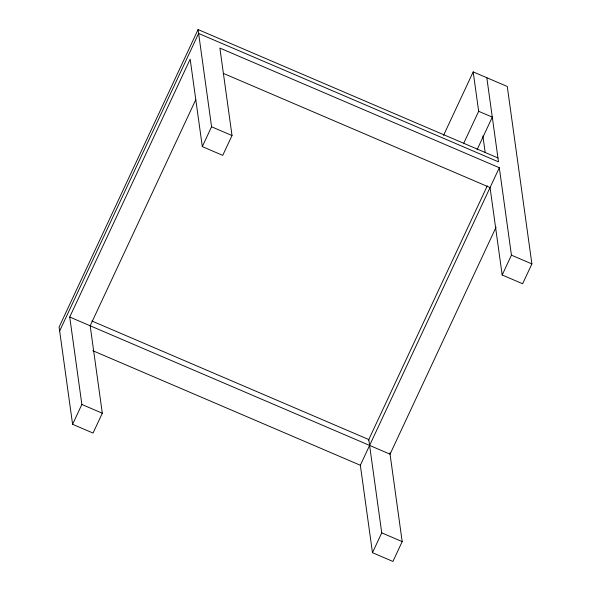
<?xml version="1.0" encoding="UTF-8"?>
<svg xmlns="http://www.w3.org/2000/svg" width="591" height="591" viewBox="0 0 591 591"><rect width="100%" height="100%" fill="white"/><g stroke="black" fill="none" stroke-linecap="round" stroke-linejoin="round"><path stroke-width="0.89" d="M497.954 157.945L198.081 29.55L59.107 327.082L72.597 424.301L93.046 433.055L102.309 413.22L90.179 325.781L195.806 99.635M59.654 330.99L198.62 33.465L498.494 161.853L486.821 77.724M72.597 424.301L81.861 404.466L69.731 317.027L190.169 59.166L202.307 146.612L222.748 155.367L232.019 135.531L219.882 48.085L499.314 167.726L511.444 255.164L502.18 275L522.629 283.754L531.893 263.918L507.27 86.478L473.192 71.888L443.523 135.405M202.307 146.612L211.571 126.777L198.081 29.55M463.824 143.044L478.658 111.293L473.192 71.888M477.063 149.722L492.288 117.121L478.658 111.293M368.503 440.162L487.287 185.862M389.868 452.832L402.183 541.615L392.919 561.45L372.478 552.696L360.34 465.257L499.314 167.726M496.071 227.195L390.053 454.176L69.731 317.027M372.478 552.696L381.742 532.86L368.791 439.549L91.901 321.002M223.317 73.365L490.05 187.561L502.18 275M211.571 126.777L232.019 135.531M511.444 255.164L531.893 263.918M92.765 350.692L360.34 465.257M81.861 404.466L102.309 413.22M381.742 532.86L402.183 541.615M482.891 135.967L485.174 152.426"/></g></svg>
